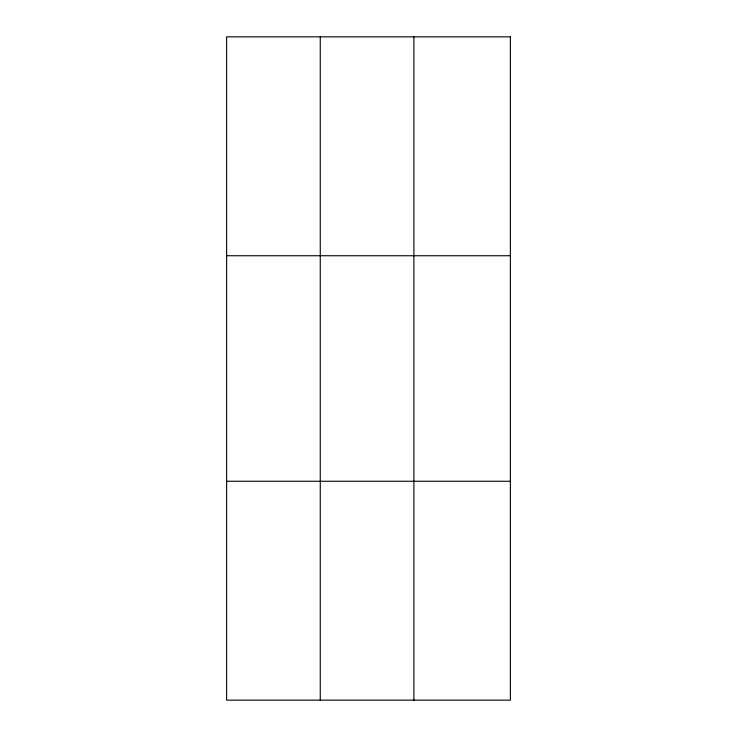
<?xml version="1.0" encoding="UTF-8"?>
<svg xmlns="http://www.w3.org/2000/svg" width="737" height="737" viewBox="0 0 737 737"><rect width="100%" height="100%" fill="white"/><g stroke="black" fill="none" stroke-linecap="round" stroke-linejoin="round"><path stroke-width="1.11" d="M320.263 36.85L320.263 700.15M413.899 36.85L413.899 700.15M226.618 255.739L510.382 255.739M226.618 481.261L510.382 481.261M510.382 36.85L510.382 700.15L226.618 700.15L226.618 36.85L510.382 36.85"/></g></svg>
